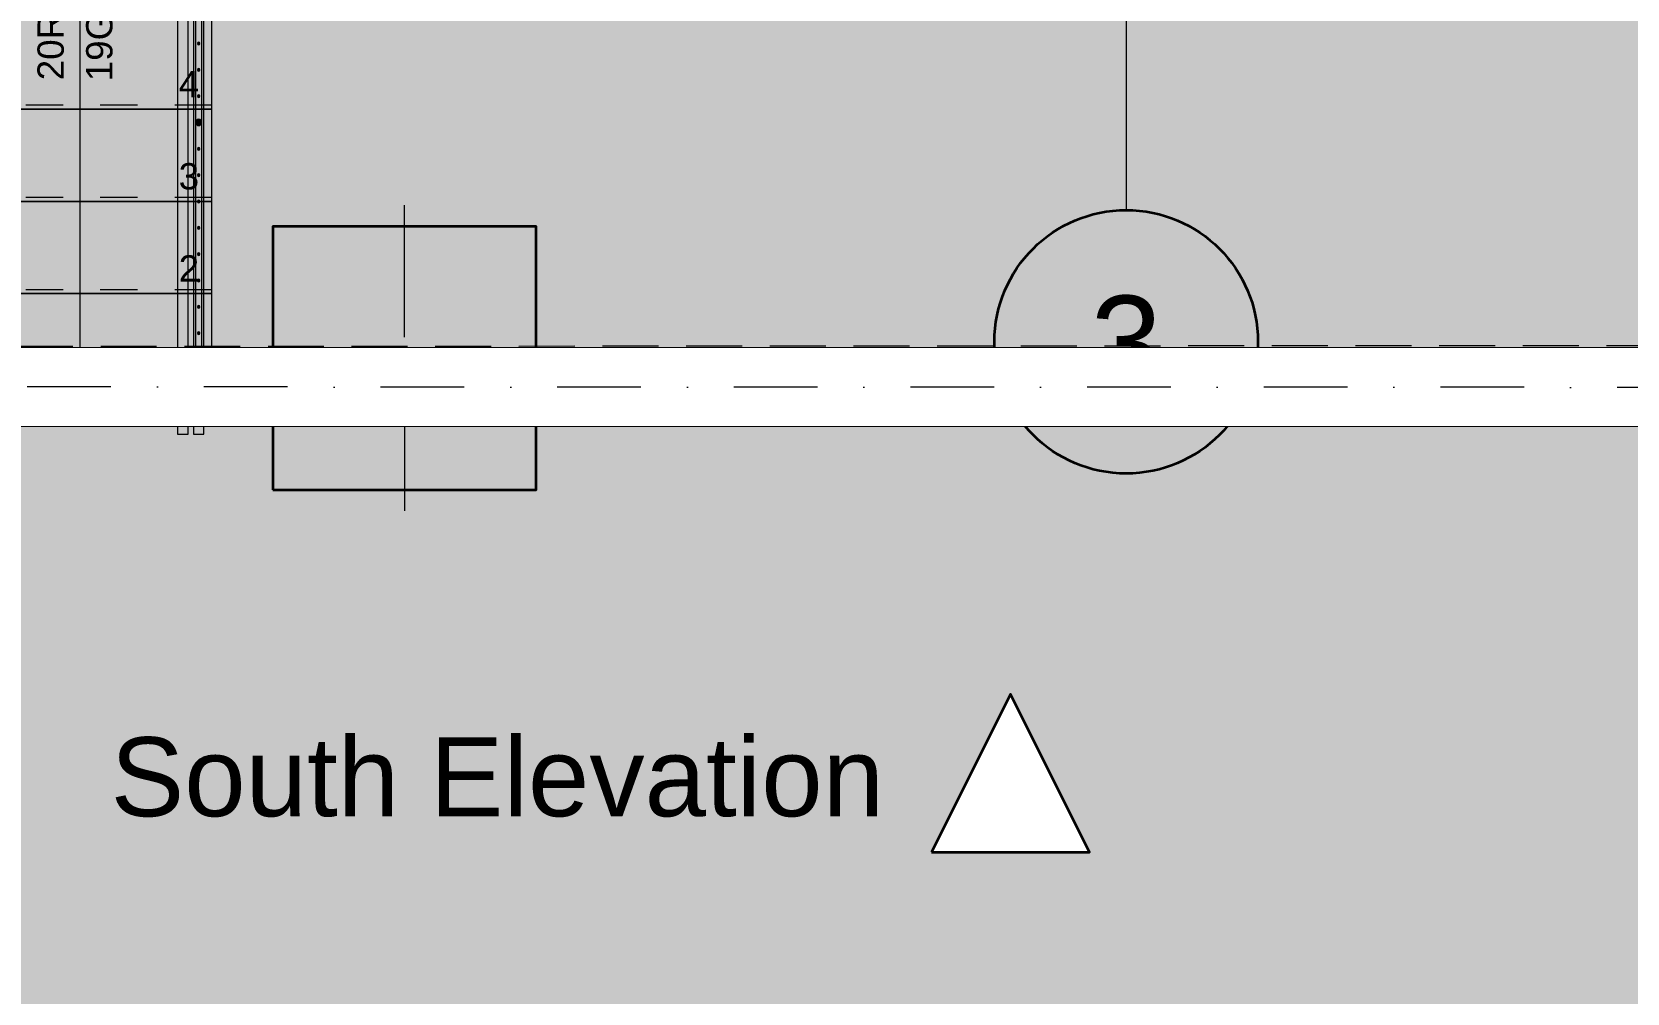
# Model space of a CAD drawing. Header units: millimetres. Extents: x -31264 to 69937, y -40802 to 59035.
# Drawn here: x 7286 to 13340, y -6535 to -2886 of the extents above; entities that cross this region are included whole.
import ezdxf
from ezdxf.enums import TextEntityAlignment as Align

# ---------------------------------------------------------------- set-up
doc = ezdxf.new("R2010")
doc.units = ezdxf.units.MM
doc.header["$MEASUREMENT"] = 0
for name, pattern in [('Dense Dotted', [176.388884, 0, -176.388884]), ('Dot & Dashed', [670.277762, 317.5, -176.388889, 0, -176.388874]), ('Hidden Line', [317.5, 211.666667, -105.833333]), ('Small Dashed', [282.222222, 141.111111, -141.111111]), ('Wipeout_Contour', [1000, 0, -1000])]:
    doc.linetypes.add(name, pattern=pattern)
for name, color, linetype in [('ARCHICAD Zone Stamps', 7, 'Continuous'), ('Interior - Stair & Railing', 7, 'Continuous'), ('Marker - Elevation', 7, 'Continuous'), ('Model Unit - Zone', 7, 'Continuous'), ('Site & Landscape - Terrain', 7, 'Continuous'), ('Structural - Bearing', 7, 'Continuous'), ('Structural - Grid', 7, 'Continuous'), ('Structural - Stair & Railing', 7, 'Continuous')]:
    doc.layers.add(name, color=color, linetype=linetype)
doc.styles.add('GENERATED_STYLE_1', font='arial.ttf')

# ---------------------------------------------------------------- blocks, each defined once
blk = doc.blocks.new('Corridor_02_2', base_point=(24275.5, -5851.9))
at = {"layer": 'Model Unit - Zone', "linetype": 'Continuous', "lineweight": 0, "true_color": 0xfdf2d0}
h = blk.add_hatch(color=254, dxfattribs=at)
h.paths.add_polyline_path([(2050, -7168.9), (8000, -7146.2), (8000, -6742.5), (9000, -6742.5), (9000, -7142.4), (13600, -7124.9), (13600, -6742.5), (14600, -6742.5), (14600, -7121), (21600, -7094.4), (21600, -6742.5), (22600, -6742.5), (22600, -7742.5), (22250, -7742.5), (22250, -11442.5), (22750, -11442.5), (22750, -11892.5), (26252.2, -11892.5), (26252.2, -11542.5), (27252.2, -11542.5), (27252.2, -11892.5), (29724.7, -11892.5), (29724.7, -11542.5), (30724.7, -11542.5), (30724.7, -12542.5), (30374.7, -12542.5), (30374.7, -19892.5), (30825.1, -19892.5), (30825.1, -20092.5), (36252.2, -20092.5), (36252.2, -19742.5), (36602.2, -19742.5), (36602.2, -17892.5), (36402.2, -17892.5), (36402.2, -16892.5), (37402.2, -16892.5), (37402.2, -17092.5), (39252.2, -17092.5), (39252.2, -16742.5), (39602.7, -16742.5), (39610.9, -7742.5), (39252.2, -7742.5), (39252.2, -7392.5), (29252.2, -7392.5), (29252.2, -7742.5), (28252.2, -7742.5), (28252.2, -6742.5), (29252.2, -6742.5), (29252.2, -7092.5), (38687.4, -7092.5), (38687.2, -6742.8), (38687, -6492.6), (38686.4, -5246.2), (38686.2, -4940.3), (38685.9, -4392.5), (28771.1, -4392.5), (28848.1, 1607.5), (20500, 1607.5), (20500, 1257.5), (19500, 1257.5), (19500, 2257.5), (19700, 2257.5), (19700, 7507.5), (19200, 7507.5), (19200, 8507.5), (19700, 8507.5), (19700, 10297.7), (19500, 10297.7), (19500, 11297.7), (19700, 11297.7), (19700, 13507.5), (19500, 13507.5), (19500, 14507.5), (19700, 14507.5), (19700, 16317.5), (19200, 16317.5), (19200, 17317.5), (19700, 17317.5), (19700, 25317.5), (19250, 25317.5), (19250, 26317.5), (20250, 26317.5), (20250, 25967.5), (29472.8, 25967.5), (29472.8, 26467.5), (30472.8, 26467.5), (30472.8, 25467.5), (30150, 25467.5), (30150, 17317.5), (30500, 17317.5), (30500, 16317.5), (30150, 16317.5), (30150, 15206.6), (30500, 15206.6), (30500, 14856.6), (32000, 14856.6), (32000, 15206.6), (32350, 15206.6), (32350, 16317.5), (32000, 16317.5), (32000, 17317.5), (32350, 17317.5), (32350, 25317.5), (32000, 25317.5), (32000, 26317.5), (33000, 26317.5), (33000, 25967.5), (36618.8, 25967.5), (36620.8, 27817.5), (36268.7, 27817.5), (36268.7, 28167.5), (36200, 28167.5), (32278.9, 28167.5), (32278.9, 27817.5), (31278.9, 27817.5), (31278.9, 28167.5), (14600, 28167.5), (14600, 27817.5), (13600, 27817.5), (13600, 28167.5), (9000, 28167.5), (9000, 27817.5), (8000, 27817.5), (8000, 28167.5), (2372.8, 28167.5), (2372.8, 27817.5), (2050, 27817.5), (2050, 26317.5), (2500, 26317.5), (2500, 25317.5), (2050, 25317.5), (2050, 20507.5), (2500, 20507.5), (2500, 19507.5), (2050, 19507.5), (2050, 14507.5), (2500, 14507.5), (2500, 13507.5), (2050, 13507.5), (2050, 8507.5), (2500, 8507.5), (2500, 7507.5), (2050, 7507.5), (2050, 2257.5), (2500, 2257.5), (2500, 1257.5), (2050, 1257.5), (2050, -3742.5), (2500, -3742.5), (2500, -4742.5), (2050, -4742.5)])
h.paths.add_polyline_path([(3600, 26317.5), (4600, 26317.5), (4600, 25317.5), (3600, 25317.5)], flags=0)
h.paths.add_polyline_path([(5054.8, -4730.8), (4054.8, -4730.8), (4054.8, -3730.8), (5054.8, -3730.8)], flags=0)
h.paths.add_polyline_path([(5568.4, -430.5), (4568.4, -430.5), (4568.4, 569.5), (5568.4, 569.5)], flags=0)
h.paths.add_polyline_path([(6300, 26317.5), (7300, 26317.5), (7300, 25317.5), (6300, 25317.5)], flags=0)
h.paths.add_polyline_path([(8469, -429), (7469, -429), (7469, 571), (8469, 571)], flags=0)
h.paths.add_polyline_path([(8200, -4624.2), (8200, -3624.2), (9200, -3624.2), (9200, -4624.2)], flags=0)
h.paths.add_polyline_path([(11800, 26317.5), (12800, 26317.5), (12800, 25317.5), (11800, 25317.5)], flags=0)
h.paths.add_polyline_path([(13379, 21618), (12379, 21618), (12379, 22618), (13379, 22618)], flags=0)
h.paths.add_polyline_path([(14700, -4624.2), (13700, -4624.2), (13700, -3624.2), (14700, -3624.2)], flags=0)
h.paths.add_polyline_path([(15279, 22618), (16279, 22618), (16279, 21618), (15279, 21618)], flags=0)
h.paths.add_polyline_path([(15595.7, 26317.5), (16595.7, 26317.5), (16595.7, 25317.5), (15595.7, 25317.5)], flags=0)
h.paths.add_polyline_path([(20200, -4624.2), (19200, -4624.2), (19200, -3624.2), (20200, -3624.2)], flags=0)
at = {"layer": 'ARCHICAD Zone Stamps', "color": 5, "lineweight": 25, "style": 'GENERATED_STYLE_1'}
for tag, p in [('DUMMY_849', (25572.5, -5026.9)), ('ROOM_NAME', (22978.4, -5095.5)), ('DUMMY_850', (25572.5, -5616.2)), ('ROOM_NUMBER', (22978.4, -5684.8)), ('measuredAreaCode', (22978.4, -6274))]:
    blk.add_attdef(tag, text='', height=300, dxfattribs=at).set_placement(p, align=Align.TOP_LEFT)
blk = doc.blocks.new('Mesh_1', base_point=(-31264.1, 46149.3))
at = {"color": 254, "linetype": 'Wipeout_Contour', "lineweight": 0, "ltscale": 258748.646944}
blk.add_wipeout([(-31264.1, 46149.3), (-31264.1, -40802.1), (62056.3, -40802.1), (62056.3, 46149.3)], dxfattribs=at).dxf.layer = 'Site & Landscape - Terrain'
at = {"layer": 'Site & Landscape - Terrain', "linetype": 'Continuous', "lineweight": 13, "true_color": 0xa2a233}
h = blk.add_hatch(dxfattribs=at)
h.set_pattern_fill('Grass', color=55, style=0, pattern_type=2)
h.set_pattern_definition([(90, (0, 0), (-600, 0), [86.6025, -259.8076]), (90, (300, 173.2), (-600, 0), [86.6025, -259.8076]), (30, (0, 0), (-300, 519.6152), [86.6025, -259.8076]), (30, (0, 346.4), (-300, 519.6152), [86.6025, -259.8076]), (150, (0, 0), (300, 519.6152), [86.6025, -259.8076]), (150, (0, 346.4), (300, 519.6152), [86.6025, -259.8076])])
h.paths.add_polyline_path([(-31264.1, 46149.3), (-31264.1, -40802.1), (62056.3, -40802.1), (62056.3, 46149.3)])
blk = doc.blocks.new('Stair_1')
at = {"layer": 'Structural - Stair & Railing', "linetype": 'Continuous', "lineweight": 20, "true_color": 0xaaaaff}
blk.add_hatch(color=161, dxfattribs=at).paths.add_polyline_path([(7506.5, -4229.5, 1), (7431.5, -4229.5, 1)])
at = {"layer": 'Structural - Stair & Railing', "color": 161, "linetype": 'Continuous', "lineweight": 13, "true_color": 0xaaaaff}
for p, q in [((7969, -4179.5), (7969, -1779.5)), ((6969, -4179.5), (7969, -4179.5))]:
    blk.add_line(p, q, dxfattribs=at)
at = {"layer": 'Structural - Stair & Railing', "color": 171, "linetype": 'Continuous', "lineweight": 18}
for p, q in [((7469, -3879.5), (7469, -2129.5)), ((7969, -3179.5), (7969, -2829.5)), ((7969, -3179.5), (6969, -3179.5)), ((6969, -3179.5), (7969, -3179.5)), ((7969, -3529.5), (7969, -3179.5)), ((7969, -3529.5), (6969, -3529.5)), ((6969, -3529.5), (7969, -3529.5)), ((7969, -3879.5), (7969, -3529.5)), ((7969, -3879.5), (6969, -3879.5)), ((6969, -3879.5), (7969, -3879.5)), ((7469, -4229.5), (7469, -3879.5)), ((7969, -4229.5), (7969, -3879.5)), ((6969, -4229.5), (7969, -4229.5))]:
    blk.add_line(p, q, dxfattribs=at)
at = {"layer": 'Structural - Stair & Railing', "color": 161, "linetype": 'Small Dashed', "lineweight": 13, "true_color": 0xaaaaff}
for p, q in [((7969, -3164.5), (6969, -3164.5)), ((7969, -3514.5), (6969, -3514.5)), ((7969, -3864.5), (6969, -3864.5)), ((7969, -4214.5), (6969, -4214.5))]:
    blk.add_line(p, q, dxfattribs=at)
at = {"layer": 'Structural - Stair & Railing', "color": 171, "linetype": 'Continuous', "lineweight": 18, "flags": 128}
blk.add_lwpolyline([(7506.5, -4229.5, 1), (7431.5, -4229.5, 1)], format="xyb", close=True, dxfattribs=at)
at = {"layer": 'Structural - Stair & Railing', "color": 161, "lineweight": 20, "true_color": 0xaaaaff, "char_height": 100, "rotation": 90, "style": 'GENERATED_STYLE_1'}
for s, insert, attachment_point in [('\\A1;{\\pqc;\\pt0,7100;\\fArial|b0|i0|c0|p34;20R x \\fArial|b0|i0|c0|p34;0.150\\fArial|b0|i0|c0|p34;\\A1{\\H.66x;\\S^  ;}\\fArial|b0|i0|c0|p34;\\fArial|b0|i0|c0|p34;\\fArial|b0|i0|c0|p34;\\fArial|b0|i0|c0|p34;\\A1{\\H.66x;\\S^  ;}\\fArial|b0|i0|c0|p34;\\fArial|b0|i0|c0|p34;\\fArial|b0|i0|c0|p34;\\fArial|b0|i0|c0|p34;\\A1{\\H.66x;\\S^  ;}\\fArial|b0|i0|c0|p34;}', (7436.3, -2654.5), 8), ('\\A1;{\\pqc;\\pt0,7100;\\fArial|b0|i0|c0|p34;19G x \\fArial|b0|i0|c0|p34;0.350\\fArial|b0|i0|c0|p34;\\A1{\\H.66x;\\S^  ;}\\fArial|b0|i0|c0|p34;\\fArial|b0|i0|c0|p34;\\fArial|b0|i0|c0|p34;\\fArial|b0|i0|c0|p34;\\A1{\\H.66x;\\S^  ;}\\fArial|b0|i0|c0|p34;\\fArial|b0|i0|c0|p34;\\fArial|b0|i0|c0|p34;\\fArial|b0|i0|c0|p34;\\A1{\\H.66x;\\S^  ;}\\fArial|b0|i0|c0|p34;}', (7491.8, -2654.5), 2)]:
    blk.add_mtext(s, dxfattribs=dict(at, insert=insert, attachment_point=attachment_point))
at = {"layer": 'Structural - Stair & Railing', "color": 161, "lineweight": 20, "true_color": 0xaaaaff, "char_height": 100, "attachment_point": 4, "style": 'GENERATED_STYLE_1'}
for s, insert in [('\\A1;{\\pql;\\fArial|b0|i0|c0|p34;4}', (7843.1, -3083.8)), ('\\A1;{\\pql;\\fArial|b0|i0|c0|p34;3}', (7843.1, -3434.7)), ('\\A1;{\\pql;\\fArial|b0|i0|c0|p34;2}', (7843.1, -3783.8)), ('\\A1;{\\pql;\\fArial|b0|i0|c0|p34;1}', (7843.1, -4133.8)), ('\\A1;{\\pql;\\fArial|b0|i0|c0|p34;UP}', (7373.9, -4324.6))]:
    blk.add_mtext(s, dxfattribs=dict(at, insert=insert))
blk = doc.blocks.new('Column_28', base_point=(8700, -4124.2))
at = {"layer": 'Structural - Bearing', "linetype": 'Continuous', "lineweight": 0, "true_color": 0x5a512e}
blk.add_hatch(color=59, dxfattribs=at).paths.add_polyline_path([(8200, -4624.2), (9200, -4624.2), (9200, -3624.2), (8200, -3624.2)])
at = {"layer": 'Structural - Bearing', "color": 1, "linetype": 'Continuous', "lineweight": 0}
for p, q in [((8700, -4044.2), (8700, -3544.2)), ((8620, -4124.2), (8120, -4124.2)), ((8780, -4124.2), (9280, -4124.2)), ((8700, -4204.2), (8700, -4704.2))]:
    blk.add_line(p, q, dxfattribs=at)
at = {"layer": 'Structural - Bearing', "color": 14, "linetype": 'Continuous', "lineweight": 35, "true_color": 0xa80f02, "flags": 128}
blk.add_lwpolyline([(8200, -4624.2), (9200, -4624.2), (9200, -3624.2), (8200, -3624.2)], close=True, dxfattribs=at)
at = {"layer": 'Structural - Bearing', "color": 1, "linetype": 'Continuous', "lineweight": 0}
blk.add_point((8700, -4124.2), dxfattribs=at)
blk = doc.blocks.new('Railing_3')
at = {"layer": 'Interior - Stair & Railing', "linetype": 'Continuous', "lineweight": 0, "true_color": 0xffffff}
for points in [[(7899, -4229.5), (7939, -4229.5), (7939, -1800.5), (7899, -1828.5)], [(7906.5, -4229.5), (7931.5, -4229.5), (7931.5, -1805.8), (7906.5, -1823.3)], [(7839, -4229.5), (7879, -4229.5), (7879, -1842.5), (7839, -1870.5)], [(7924, -2929.5, 1), (7914, -2929.5, 1)], [(7924, -3029.5, 1), (7914, -3029.5, 1)], [(7924, -3129.5, 1), (7914, -3129.5, 1)], [(7931, -3229.5, 1), (7907, -3229.5, 1)], [(7924, -3329.5, 1), (7914, -3329.5, 1)], [(7924, -3429.5, 1), (7914, -3429.5, 1)], [(7924, -3529.5, 1), (7914, -3529.5, 1)], [(7924, -3629.5, 1), (7914, -3629.5, 1)], [(7924, -3729.5, 1), (7914, -3729.5, 1)], [(7924, -3829.5, 1), (7914, -3829.5, 1)], [(7924, -3929.5, 1), (7914, -3929.5, 1)], [(7924, -4029.5, 1), (7914, -4029.5, 1)], [(7924, -4129.5, 1), (7914, -4129.5, 1)], [(7879, -4229.5), (7839, -4229.5), (7839, -4413.4), (7879, -4413.4)], [(7939, -4229.5, 1), (7899, -4229.5, 1)], [(7939, -4229.5), (7899, -4229.5), (7899, -4413.4), (7939, -4413.4)]]:
    blk.add_hatch(color=7, dxfattribs=at).paths.add_polyline_path(points)
at = {"layer": 'Interior - Stair & Railing', "color": 171, "linetype": 'Continuous', "lineweight": 18}
for p, q in [((7931.5, -4229.5), (7931.5, -1805.8)), ((7939, -4229.5), (7939, -1800.5)), ((7839, -1870.5), (7839, -4229.5)), ((7879, -4229.5), (7879, -1842.5)), ((7899, -1828.5), (7899, -4229.5)), ((7906.5, -1823.3), (7906.5, -4229.5)), ((7839, -4229.5), (7839, -4413.4)), ((7879, -4413.4), (7879, -4229.5)), ((7899, -4229.5), (7899, -4413.4)), ((7939, -4413.4), (7939, -4229.5)), ((7839, -4413.4), (7879, -4413.4)), ((7899, -4413.4), (7939, -4413.4))]:
    blk.add_line(p, q, dxfattribs=at)
at = {"layer": 'Interior - Stair & Railing', "color": 171, "linetype": 'Continuous', "lineweight": 18, "flags": 128}
for points in [[(7924, -2929.5, 1), (7914, -2929.5, 1)], [(7924, -3029.5, 1), (7914, -3029.5, 1)], [(7924, -3129.5, 1), (7914, -3129.5, 1)], [(7931, -3229.5, 1), (7907, -3229.5, 1)], [(7924, -3329.5, 1), (7914, -3329.5, 1)], [(7924, -3429.5, 1), (7914, -3429.5, 1)], [(7924, -3529.5, 1), (7914, -3529.5, 1)], [(7924, -3629.5, 1), (7914, -3629.5, 1)], [(7924, -3729.5, 1), (7914, -3729.5, 1)], [(7924, -3829.5, 1), (7914, -3829.5, 1)], [(7924, -3929.5, 1), (7914, -3929.5, 1)], [(7924, -4029.5, 1), (7914, -4029.5, 1)], [(7924, -4129.5, 1), (7914, -4129.5, 1)], [(7939, -4229.5, 1), (7899, -4229.5, 1)]]:
    blk.add_lwpolyline(points, format="xyb", close=True, dxfattribs=at)
blk = doc.blocks.new('Standard grid marker_2')
at = {"layer": 'Structural - Grid', "color": 104, "linetype": 'Continuous', "lineweight": 20, "true_color": 0x029e21}
blk.add_line((25200, 0), (26200, 0), dxfattribs=at)
at = {"layer": 'Structural - Grid', "color": 7, "linetype": 'Continuous', "lineweight": 35}
blk.add_circle((26700, 0), 500, dxfattribs=at)
at = {"layer": 'Structural - Grid', "color": 7, "lineweight": 13, "style": 'GENERATED_STYLE_1'}
blk.add_attdef('AC_MarkerText_1', text='', height=350, rotation=90, dxfattribs=at).set_placement((26445, -80), align=Align.TOP_CENTER)
blk = doc.blocks.new('Beam_20', base_point=(-17179.5, -4242.5))
at = {"layer": 'Structural - Bearing', "color": 132, "linetype": 'Hidden Line', "lineweight": 20, "true_color": 0x00bfbf}
for p, q in [((2149.6, -4082.1), (19616, -4072.8)), ((2090.8, -4382.1), (39613.9, -4362))]:
    blk.add_line(p, q, dxfattribs=at)
at = {"layer": 'Structural - Bearing', "color": 123, "linetype": 'Dot & Dashed', "lineweight": 20, "true_color": 0x71cebe}
blk.add_line((-17179.5, -4242.5), (44216.6, -4209.6), dxfattribs=at)
blk = doc.blocks.new('Beam_120', base_point=(39764, -4242.5))
at = {"color": 254, "linetype": 'Wipeout_Contour', "lineweight": 0, "ltscale": 128851.497059}
blk.add_wipeout([(1940.7, -4082.2), (1940.7, -4382.2), (39613.9, -4392.4), (39613.9, -4392.3), (39614.2, -4092.4)], dxfattribs=at).dxf.layer = 'Structural - Bearing'
at = {"layer": 'Structural - Bearing', "color": 132, "linetype": 'Continuous', "lineweight": 20, "true_color": 0x00bfbf}
for p, q in [((39614.2, -4092.4), (1940.7, -4082.2)), ((39613.9, -4392.4), (1940.7, -4382.2))]:
    blk.add_line(p, q, dxfattribs=at)
at = {"layer": 'Structural - Bearing', "color": 123, "linetype": 'Dot & Dashed', "lineweight": 20, "true_color": 0x71cebe}
blk.add_line((39764, -4242.5), (1940.7, -4232.2), dxfattribs=at)
blk = doc.blocks.new('Elevation_2', base_point=(-1000, -6000))
at = {"layer": 'Marker - Elevation', "color": 5, "lineweight": 35, "insert": (10520, -5867.8), "char_height": 300, "attachment_point": 9, "style": 'GENERATED_STYLE_1'}
blk.add_mtext('\\A1;{\\pqr;\\pt0;\\fArial|b0|i0|c0|p34; South Elevation}', dxfattribs=at)
at = {"color": 254, "linetype": 'Wipeout_Contour', "lineweight": 0, "ltscale": 37315.797952}
blk.add_wipeout([(10700, -6000), (11300, -6000), (11000, -5400)], dxfattribs=at).dxf.layer = 'Marker - Elevation'
at = {"layer": 'Marker - Elevation', "color": 161, "linetype": 'Continuous', "lineweight": 35, "true_color": 0x40a5ff, "flags": 128}
blk.add_lwpolyline([(10700, -6000), (11300, -6000), (11000, -5400)], close=True, dxfattribs=at)
blk = doc.blocks.new('Elevation_7', base_point=(-1000, -6000))
at = {"layer": 'Marker - Elevation', "color": 5, "lineweight": 35, "insert": (10520, -5867.8), "char_height": 300, "attachment_point": 9, "style": 'GENERATED_STYLE_1'}
blk.add_mtext('\\A1;{\\pqr;\\pt0;\\fArial|b0|i0|c0|p34; South Elevation}', dxfattribs=at)
at = {"color": 254, "linetype": 'Wipeout_Contour', "lineweight": 0, "ltscale": 37315.797952}
blk.add_wipeout([(10700, -6000), (11300, -6000), (11000, -5400)], dxfattribs=at).dxf.layer = 'Marker - Elevation'
at = {"layer": 'Marker - Elevation', "color": 161, "linetype": 'Continuous', "lineweight": 35, "true_color": 0x40a5ff, "flags": 128}
blk.add_lwpolyline([(10700, -6000), (11300, -6000), (11000, -5400)], close=True, dxfattribs=at)
blk = doc.blocks.new('Elevation_11', base_point=(-1000, -6000))
at = {"layer": 'Marker - Elevation', "color": 5, "lineweight": 35, "insert": (10520, -5867.8), "char_height": 300, "attachment_point": 9, "style": 'GENERATED_STYLE_1'}
blk.add_mtext('\\A1;{\\pqr;\\pt0;\\fArial|b0|i0|c0|p34; South Elevation}', dxfattribs=at)
at = {"color": 254, "linetype": 'Wipeout_Contour', "lineweight": 0, "ltscale": 37315.797952}
blk.add_wipeout([(10700, -6000), (11300, -6000), (11000, -5400)], dxfattribs=at).dxf.layer = 'Marker - Elevation'
at = {"layer": 'Marker - Elevation', "color": 161, "linetype": 'Continuous', "lineweight": 35, "true_color": 0x40a5ff, "flags": 128}
blk.add_lwpolyline([(10700, -6000), (11300, -6000), (11000, -5400)], close=True, dxfattribs=at)

msp = doc.modelspace()

# ---------------------------------------------------------------- linework, layer by layer
at = {"layer": 'Model Unit - Zone', "color": 254, "linetype": 'Continuous', "lineweight": 0, "true_color": 0xfdf2d0, "flags": 128}
msp.add_lwpolyline([(8200, -4624.2111), (8200, -3624.2111), (9200, -3624.2111), (9200, -4624.2111)], close=True, dxfattribs=at)

# ---------------------------------------------------------------- block references
at = {"layer": 'Model Unit - Zone', "color": 5, "linetype": 'Continuous', "lineweight": 35}
msp.add_blockref('Corridor_02_2', (24275.454, -5851.9), dxfattribs=at)

# ---------------------------------------------------------------- next in the draw order: block references
at = {"layer": 'Site & Landscape - Terrain', "color": 54, "lineweight": 25}
msp.add_blockref('Mesh_1', (-31264.0752, 46149.2543), dxfattribs=at)

# ---------------------------------------------------------------- next in the draw order: block references
at = {"layer": 'Interior - Stair & Railing', "color": 7, "linetype": 'Continuous', "lineweight": 13}
msp.add_blockref('Railing_3', (0, 0), dxfattribs=at)
at = {"layer": 'Marker - Elevation', "color": 151, "lineweight": 20, "true_color": 0x80c2ff}
msp.add_blockref('Elevation_2', (-1000, -6000), dxfattribs=at)
at = {"layer": 'Structural - Bearing', "color": 14, "lineweight": 35, "true_color": 0xa80f02}
msp.add_blockref('Column_28', (8700, -4124.2111), dxfattribs=at)
at = {"layer": 'Structural - Bearing', "color": 132, "lineweight": 20, "true_color": 0x00bfbf}
msp.add_blockref('Beam_20', (-17179.5066, -4242.4557), dxfattribs=at)
at = {"layer": 'Structural - Grid', "color": 8, "linetype": 'Continuous', "lineweight": 15}
ref = msp.add_blockref('Standard grid marker_2', (11439.0114, 22637.6954), dxfattribs=dict(at, zscale=1000, rotation=270))
ref.add_attrib('AC_MarkerText_1', '3', dxfattribs={"color": 7, "lineweight": 13, "height": 350, "rotation": 360, "style": 'GENERATED_STYLE_1'}).set_placement((11439.0114, -3887.3046), align=Align.TOP_CENTER)
at = {"layer": 'Structural - Stair & Railing', "color": 8, "linetype": 'Dense Dotted', "lineweight": 15}
msp.add_blockref('Stair_1', (0, 0), dxfattribs=at)

# ---------------------------------------------------------------- next in the draw order: block references
at = {"layer": 'Marker - Elevation', "color": 151, "lineweight": 20, "true_color": 0x80c2ff}
msp.add_blockref('Elevation_7', (-1000, -6000), dxfattribs=at)
at = {"layer": 'Structural - Bearing', "color": 132, "lineweight": 20, "true_color": 0x00bfbf}
msp.add_blockref('Beam_120', (39764.0469, -4242.4557), dxfattribs=at)

# ---------------------------------------------------------------- next in the draw order: block references
at = {"layer": 'Marker - Elevation', "color": 151, "lineweight": 20, "true_color": 0x80c2ff}
msp.add_blockref('Elevation_11', (-1000, -6000), dxfattribs=at)

doc.saveas('drawing.dxf')
